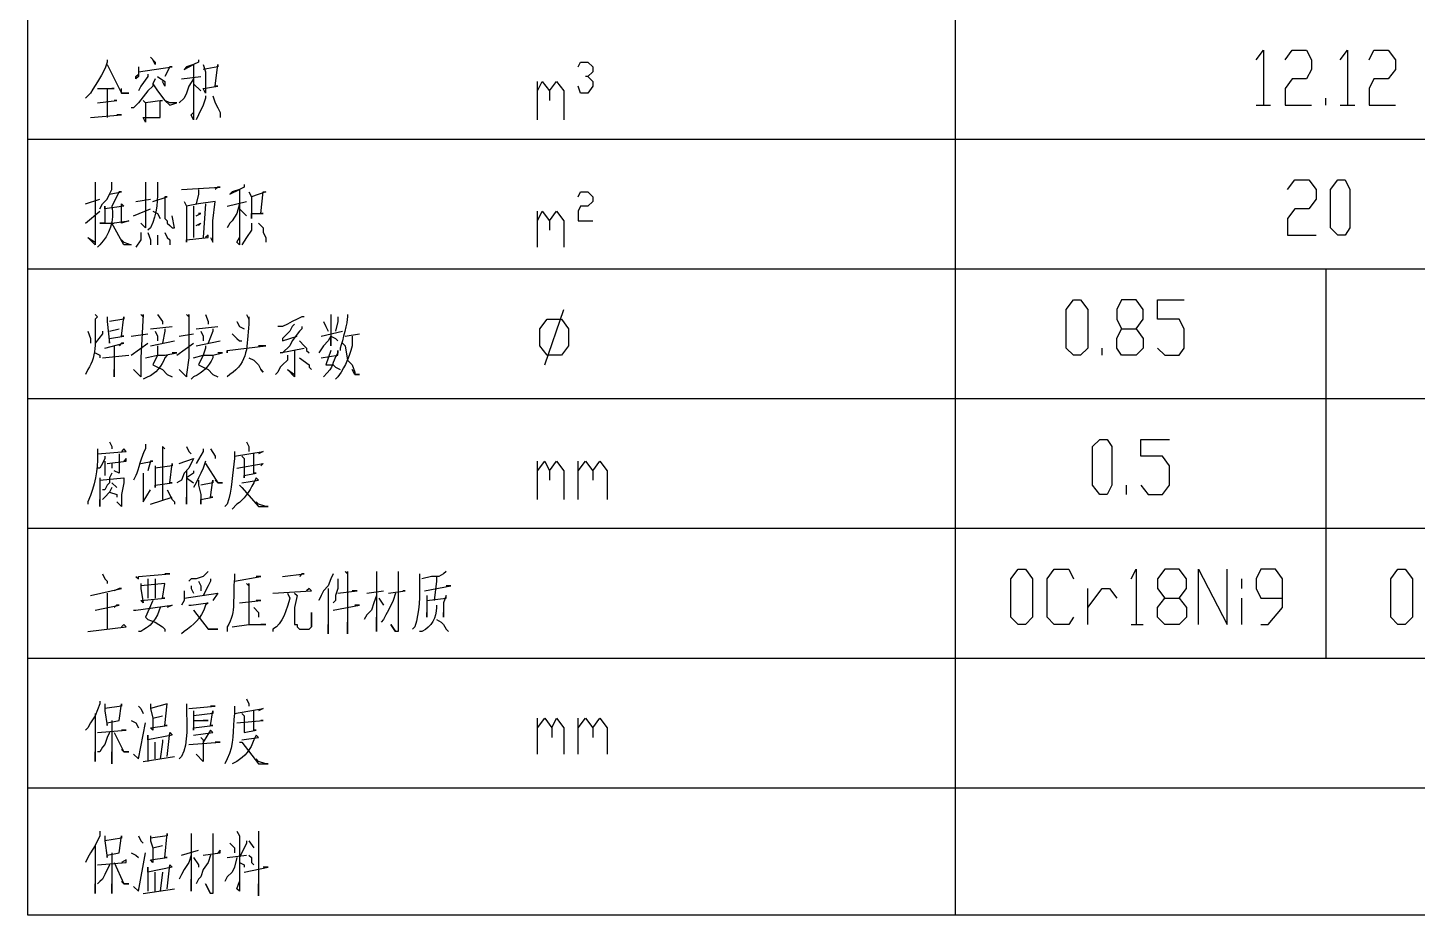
# Model space of a CAD drawing. Header units: millimetres. Extents: x -2210 to 6171, y -6737 to 5572.
# Drawn here: x 3858 to 4982, y 597 to 1316 of the extents above; entities that cross this region are included whole.
import ezdxf

# ---------------------------------------------------------------- set-up
doc = ezdxf.new("R2010")
doc.units = ezdxf.units.MM
doc.layers.add('1', color=7, linetype='Continuous')

msp = doc.modelspace()

# ---------------------------------------------------------------- linework, layer by layer
at = {"layer": '1', "color": 0, "lineweight": 25}
for points in [[(3858, 597.4), (3858, 2099.4)], [(4608.9, 597.4), (4608.9, 2099.4)], [(4852.1, 1290), (4858, 1297.8), (4858, 1253.1)], [(4875.5, 1290), (4881.3, 1297.8), (4893, 1297.8), (4896.9, 1290), (4896.9, 1282.2), (4893, 1274.5), (4881.3, 1274.5), (4875.5, 1266.7), (4875.5, 1253.1), (4896.9, 1253.1)], [(4920.2, 1290), (4926.1, 1297.8), (4926.1, 1253.1)], [(4943.6, 1290), (4947.5, 1297.8), (4959.1, 1297.8), (4965, 1290), (4965, 1282.2), (4959.1, 1274.5), (4947.5, 1274.5), (4943.6, 1266.7), (4943.6, 1253.1), (4965, 1253.1)], [(3922.2, 1286.1), (3933.8, 1262.8), (3939.7, 1262.8), (3933.8, 1262.8), (3933.8, 1266.7)], [(3947.5, 1284.2), (3947.5, 1280.3), (3947.5, 1276.4), (3945.5, 1274.5), (3945.5, 1276.4), (3947.5, 1278.4)], [(3947.5, 1280.3), (3974.7, 1284.2), (3972.8, 1284.2), (3968.9, 1276.4)], [(3957.2, 1292), (3961.1, 1288.1), (3961.1, 1286.1), (3959.1, 1290)], [(3996.1, 1290), (3996.1, 1288.1), (3992.2, 1286.1), (3986.4, 1284.2), (3984.4, 1282.2), (3992.2, 1286.1), (3992.2, 1241.4), (3990.3, 1245.3), (3992.2, 1247.2)], [(4000, 1286.1), (4001.9, 1280.3), (4001.9, 1262.8), (4000, 1266.7), (4011.7, 1268.6), (4009.7, 1268.6), (4011.7, 1286.1), (4011.7, 1284.2), (4000, 1282.2)], [(4303.5, 1284.2), (4305.4, 1288.1), (4311.3, 1288.1), (4315.2, 1284.2), (4315.2, 1280.3), (4311.3, 1276.4), (4309.3, 1276.4)], [(3961.1, 1274.5), (3959.1, 1270.6), (3959.1, 1268.6), (3955.2, 1264.7), (3947.5, 1255), (3943.6, 1251.1), (3941.6, 1251.1)], [(3955.2, 1278.4), (3955.2, 1276.4), (3949.4, 1268.6), (3947.5, 1264.7)], [(3963, 1276.4), (3968.9, 1272.5), (3968.9, 1268.6), (3966.9, 1272.5)], [(3992.2, 1274.5), (3988.3, 1268.6), (3986.4, 1262.8), (3984.4, 1258.9), (3980.5, 1255)], [(3982.5, 1274.5), (3998, 1276.4)], [(4270.4, 1241.4), (4270.4, 1272.5)], [(4270.4, 1264.7), (4274.3, 1272.5), (4280.1, 1264.7), (4280.1, 1257)], [(4280.1, 1264.7), (4286, 1272.5), (4291.8, 1264.7), (4291.8, 1241.4)], [(4311.3, 1276.4), (4315.2, 1272.5), (4315.2, 1268.6), (4311.3, 1262.8), (4305.4, 1262.8), (4303.5, 1268.6)], [(3914.4, 1266.7), (3928, 1266.7), (3928, 1266.7), (3926.1, 1266.7)], [(3922.2, 1266.7), (3922.2, 1243.3)], [(3959.1, 1270.6), (3963, 1264.7), (3968.9, 1257), (3972.8, 1253.1), (3978.6, 1255), (3972.8, 1255), (3968.9, 1257)], [(3992.2, 1270.6), (3998, 1264.7)], [(4001.9, 1260.8), (4001.9, 1258.9), (4000, 1253.1), (3996.1, 1245.3), (3994.2, 1241.4)], [(4007.8, 1260.8), (4009.7, 1255), (4011.7, 1251.1), (4013.6, 1247.2), (4013.6, 1245.3), (4013.6, 1243.3)], [(3914.4, 1255), (3930, 1257), (3930, 1257), (3928, 1257)], [(3951.4, 1257), (3953.3, 1255), (3953.3, 1243.3), (3953.3, 1239.4), (3951.4, 1243.3), (3965, 1243.3), (3965, 1243.3), (3965, 1257), (3966.9, 1257), (3953.3, 1255)], [(4852.1, 1253.1), (4863.8, 1253.1)], [(4908.6, 1253.1), (4908.6, 1258.9)], [(4920.2, 1253.1), (4931.9, 1253.1)], [(3908.6, 1243.3), (3933.8, 1245.3), (3933.8, 1245.3), (3930, 1245.3)], [(3858, 1225.8), (5507.8, 1225.8)], [(4877.4, 1185), (4883.3, 1192.8), (4894.9, 1192.8), (4900.8, 1185), (4900.8, 1177.2), (4894.9, 1169.4), (4883.3, 1169.4), (4877.4, 1161.6), (4877.4, 1148), (4900.8, 1148)], [(4918.3, 1148), (4912.4, 1153.8), (4912.4, 1185), (4918.3, 1192.8), (4924.1, 1192.8), (4928, 1185), (4928, 1153.8), (4924.1, 1148), (4918.3, 1148)], [(3912.4, 1190.8), (3912.4, 1188.9), (3912.4, 1188.9), (3912.4, 1140.2), (3906.6, 1146.1), (3912.4, 1142.2)], [(3916.3, 1169.4), (3918.3, 1173.3), (3922.2, 1177.2), (3924.1, 1181.1), (3926.1, 1185), (3926.1, 1188.9), (3926.1, 1190.8)], [(3953.3, 1190.8), (3953.3, 1157.7), (3953.3, 1153.8), (3953.3, 1153.8), (3949.4, 1157.7)], [(3982.5, 1185), (4013.6, 1186.9), (4011.7, 1186.9), (4009.7, 1185)], [(3996.1, 1185), (3996.1, 1181.1), (3994.2, 1173.3)], [(4033.1, 1188.9), (4033.1, 1186.9), (4029.2, 1185), (4023.3, 1183), (4021.4, 1181.1), (4029.2, 1185), (4029.2, 1140.2), (4027.2, 1142.2), (4029.2, 1146.1)], [(4037, 1183), (4038.9, 1179.1), (4038.9, 1161.6), (4038.9, 1165.5), (4048.6, 1165.5), (4046.7, 1165.5), (4048.6, 1183), (4050.6, 1183), (4038.9, 1179.1)], [(4303.5, 1179.1), (4305.4, 1183), (4311.3, 1183), (4315.2, 1179.1), (4315.2, 1175.2), (4311.3, 1171.4), (4305.4, 1171.4), (4303.5, 1167.5), (4303.5, 1159.7), (4315.2, 1159.7)], [(3904.7, 1173.3), (3916.3, 1177.2)], [(3933.8, 1144.1), (3935.8, 1142.2), (3941.6, 1140.2), (3935.8, 1140.2), (3926.1, 1157.7), (3939.7, 1159.7), (3939.7, 1159.7), (3933.8, 1157.7), (3933.8, 1173.3), (3935.8, 1171.4), (3920.2, 1169.4), (3920.2, 1171.4), (3920.2, 1169.4), (3920.2, 1157.7), (3916.3, 1157.7), (3928, 1157.7)], [(3945.5, 1175.2), (3957.2, 1177.2)], [(3959.1, 1175.2), (3970.8, 1179.1), (3968.9, 1179.1), (3968.9, 1177.2), (3968.9, 1163.6), (3968.9, 1161.6), (3970.8, 1159.7), (3970.8, 1157.7), (3972.8, 1155.8), (3974.7, 1153.8), (3974.7, 1153.8), (3976.6, 1153.8), (3974.7, 1163.6)], [(3984.4, 1175.2), (3986.4, 1171.4), (3986.4, 1151.9), (3986.4, 1142.2), (3986.4, 1144.1), (4003.9, 1146.1), (4003.9, 1148), (4001.9, 1146.1)], [(4005.8, 1146.1), (4007.8, 1142.2), (4007.8, 1146.1), (4007.8, 1159.7), (4009.7, 1175.2), (4009.7, 1175.2), (3996.1, 1173.3), (3986.4, 1171.4)], [(3992.2, 1171.4), (3992.2, 1146.1)], [(4001.9, 1173.3), (4000, 1146.1)], [(4019.4, 1171.4), (4035, 1175.2)], [(4029.2, 1173.3), (4027.2, 1165.5), (4023.3, 1159.7), (4021.4, 1157.7), (4019.4, 1153.8)], [(3904.7, 1157.7), (3916.3, 1167.5)], [(3943.6, 1163.6), (3957.2, 1169.4)], [(3959.1, 1167.5), (3963, 1165.5), (3965, 1161.6)], [(3994.2, 1163.6), (3998, 1165.5), (3998, 1165.5), (3996.1, 1165.5)], [(4029.2, 1169.4), (4035, 1163.6)], [(4270.4, 1138.3), (4270.4, 1167.5)], [(4270.4, 1159.7), (4274.3, 1167.5), (4280.1, 1159.7), (4280.1, 1151.9)], [(4280.1, 1159.7), (4286, 1167.5), (4291.8, 1159.7), (4291.8, 1138.3)], [(3949.4, 1150), (3949.4, 1144.1), (3945.5, 1138.3)], [(3955.2, 1150), (3957.2, 1144.1), (3957.2, 1140.2)], [(3963, 1148), (3963, 1146.1), (3963, 1144.1), (3963, 1140.2)], [(3968.9, 1150), (3970.8, 1146.1), (3972.8, 1144.1), (3972.8, 1142.2), (3972.8, 1140.2), (3972.8, 1140.2)], [(3994.2, 1155.8), (3998, 1157.7), (3998, 1157.7), (3996.1, 1155.8)], [(4038.9, 1157.7), (4038.9, 1157.7), (4038.9, 1151.9), (4035, 1146.1), (4031.1, 1140.2)], [(4044.7, 1157.7), (4048.6, 1153.8), (4048.6, 1150), (4050.6, 1146.1), (4050.6, 1144.1), (4050.6, 1142.2)], [(3858, 1120.8), (5507.8, 1120.8)], [(4908.6, 1120.8), (4908.6, 805.6)], [(4704.3, 1050.7), (4698.4, 1056.6), (4698.4, 1087.7), (4704.3, 1095.5), (4710.1, 1095.5), (4715.9, 1087.7), (4715.9, 1056.6), (4710.1, 1050.7), (4704.3, 1050.7)], [(4743.2, 1050.7), (4739.3, 1056.6), (4739.3, 1064.3), (4743.2, 1072.1), (4754.9, 1072.1), (4760.7, 1079.9), (4760.7, 1087.7), (4754.9, 1095.5), (4743.2, 1095.5), (4739.3, 1087.7), (4739.3, 1079.9), (4743.2, 1072.1)], [(4772.4, 1056.6), (4778.2, 1050.7), (4789.9, 1050.7), (4793.8, 1056.6), (4793.8, 1072.1), (4789.9, 1079.9), (4772.4, 1079.9), (4772.4, 1095.5), (4793.8, 1095.5)], [(3922.2, 1081.9), (3922.2, 1078), (3924.1, 1060.5), (3924.1, 1064.3), (3935.8, 1066.3), (3933.8, 1066.3), (3935.8, 1081.9), (3935.8, 1079.9), (3924.1, 1078)], [(3949.4, 1083.8), (3951.4, 1081.9), (3951.4, 1083.8), (3949.4, 1048.8), (3949.4, 1035.2), (3949.4, 1033.2), (3943.6, 1039.1), (3949.4, 1033.2)], [(3963, 1083.8), (3966.9, 1078), (3966.9, 1076)], [(3986.4, 1083.8), (3988.3, 1081.9), (3988.3, 1083.8), (3988.3, 1048.8), (3986.4, 1035.2), (3986.4, 1033.2), (3980.5, 1039.1), (3986.4, 1033.2)], [(4001.9, 1083.8), (4003.9, 1078), (4003.9, 1076)], [(4081.7, 1081.9), (4079.8, 1081.9), (4075.9, 1079.9), (4072, 1078), (4068.1, 1076), (4064.2, 1074.1), (4060.3, 1074.1)], [(4103.1, 1083.8), (4103.1, 1058.5), (4103.1, 1064.3)], [(4108.9, 1081.9), (4108.9, 1078), (4107, 1070.2)], [(4278.2, 1050.7), (4272.4, 1058.5), (4272.4, 1072.1), (4278.2, 1079.9), (4289.9, 1079.9), (4295.7, 1072.1), (4295.7, 1058.5), (4289.9, 1050.7), (4278.2, 1050.7)], [(4276.3, 1042.9), (4291.8, 1087.7)], [(3906.6, 1070.2), (3908.6, 1064.3), (3908.6, 1062.4), (3908.6, 1060.5)], [(3918.3, 1070.2), (3918.3, 1068.2), (3912.4, 1060.5)], [(3924.1, 1070.2), (3931.9, 1072.1)], [(3957.2, 1072.1), (3974.7, 1074.1)], [(3961.1, 1070.2), (3963, 1066.3), (3963, 1062.4)], [(3968.9, 1072.1), (3968.9, 1070.2), (3966.9, 1060.5)], [(3994.2, 1072.1), (4011.7, 1074.1)], [(3998, 1070.2), (4000, 1066.3), (4000, 1062.4)], [(4007.8, 1072.1), (4007.8, 1070.2), (4003.9, 1060.5)], [(4027.2, 1078), (4027.2, 1078), (4029.2, 1074.1), (4033.1, 1072.1)], [(4079.8, 1074.1), (4079.8, 1072.1), (4077.8, 1070.2), (4072, 1062.4), (4070, 1058.5), (4064.2, 1052.7), (4062.2, 1052.7), (4081.7, 1056.6)], [(4073.9, 1076), (4072, 1074.1), (4070, 1070.2), (4064.2, 1064.3), (4064.2, 1062.4), (4075.9, 1066.3)], [(4095.3, 1066.3), (4112.8, 1070.2)], [(4097.3, 1078), (4099.2, 1074.1), (4101.2, 1070.2)], [(4754.9, 1072.1), (4760.7, 1064.3), (4760.7, 1056.6), (4754.9, 1050.7), (4743.2, 1050.7)], [(3920.2, 1056.6), (3935.8, 1060.5), (3933.8, 1060.5), (3931.9, 1058.5)], [(3928, 1058.5), (3928, 1033.2), (3928, 1039.1)], [(3941.6, 1066.3), (3955.2, 1068.2)], [(3941.6, 1050.7), (3955.2, 1060.5)], [(3957.2, 1058.5), (3976.6, 1062.4)], [(3963, 1058.5), (3963, 1056.6), (3963, 1050.7), (3959.1, 1042.9), (3963, 1041), (3966.9, 1039.1), (3970.8, 1035.2), (3974.7, 1033.2)], [(3978.6, 1050.7), (3992.2, 1060.5)], [(3980.5, 1066.3), (3992.2, 1068.2)], [(3994.2, 1058.5), (4013.6, 1062.4)], [(4001.9, 1058.5), (4001.9, 1056.6), (4000, 1050.7), (3996.1, 1042.9), (4000, 1041), (4003.9, 1039.1), (4007.8, 1035.2), (4011.7, 1033.2)], [(4019.4, 1054.6), (4019.4, 1052.7), (4019.4, 1054.6), (4050.6, 1058.5), (4048.6, 1058.5), (4044.7, 1058.5)], [(4023.3, 1068.2), (4027.2, 1064.3), (4029.2, 1062.4), (4031.1, 1062.4)], [(4077.8, 1062.4), (4081.7, 1058.5), (4083.6, 1056.6), (4083.6, 1054.6), (4085.6, 1052.7), (4085.6, 1052.7)], [(4103.1, 1066.3), (4101.2, 1062.4), (4097.3, 1058.5), (4093.4, 1052.7)], [(4103.1, 1066.3), (4107, 1064.3), (4108.9, 1062.4)], [(4112.8, 1060.5), (4114.8, 1058.5), (4116.7, 1046.8), (4120.6, 1042.9), (4122.6, 1037.1), (4122.6, 1035.2), (4126.4, 1035.2), (4122.6, 1035.2), (4120.6, 1039.1)], [(4114.8, 1066.3), (4126.4, 1068.2)], [(3912.4, 1052.7), (3916.3, 1050.7), (3916.3, 1048.8)], [(3918.3, 1048.8), (3939.7, 1050.7)], [(3953.3, 1048.8), (3963, 1050.7), (3968.9, 1050.7), (3978.6, 1052.7), (3976.6, 1052.7), (3974.7, 1052.7)], [(3992.2, 1048.8), (4000, 1050.7), (4007.8, 1050.7), (4015.6, 1052.7), (4013.6, 1052.7), (4011.7, 1052.7)], [(4037, 1048.8), (4040.8, 1046.8), (4044.7, 1042.9), (4046.7, 1039.1), (4048.6, 1037.1), (4048.6, 1037.1), (4046.7, 1039.1)], [(4068.1, 1050.7), (4068.1, 1046.8), (4064.2, 1042.9), (4062.2, 1041), (4060.3, 1037.1), (4058.4, 1035.2)], [(4073.9, 1054.6), (4073.9, 1052.7), (4073.9, 1033.2), (4073.9, 1033.2), (4068.1, 1039.1), (4073.9, 1035.2)], [(4077.8, 1048.8), (4085.6, 1042.9), (4085.6, 1041), (4087.5, 1039.1)], [(4103.1, 1054.6), (4099.2, 1042.9), (4101.2, 1042.9), (4105, 1042.9), (4107, 1041), (4110.9, 1039.1)], [(4727.6, 1050.7), (4727.6, 1056.6)], [(3858, 1015.7), (5507.8, 1015.7)], [(3924.1, 980.7), (3926.1, 976.8), (3926.1, 974.9)], [(4035, 980.7), (4037, 976.8), (4037, 972.9)], [(4725.7, 937.9), (4719.8, 945.7), (4719.8, 976.8), (4725.7, 982.6), (4731.5, 982.6), (4735.4, 976.8), (4735.4, 945.7), (4731.5, 937.9), (4725.7, 937.9)], [(4758.7, 945.7), (4764.6, 937.9), (4776.3, 937.9), (4782.1, 945.7), (4782.1, 961.2), (4776.3, 969), (4758.7, 969), (4758.7, 982.6), (4782.1, 982.6)], [(3914.4, 971), (3937.7, 972.9), (3935.8, 974.9), (3933.8, 972.9)], [(3920.2, 969), (3920.2, 967.1), (3918.3, 963.2), (3916.3, 959.3), (3914.4, 959.3)], [(3931.9, 971), (3931.9, 969), (3931.9, 955.4), (3928, 957.3)], [(3966.9, 976.8), (3968.9, 974.9), (3966.9, 976.8), (3966.9, 934)], [(3986.4, 976.8), (3988.3, 972.9), (3990.3, 971)], [(4000, 974.9), (4000, 972.9), (3994.2, 963.2)], [(4005.8, 974.9), (4009.7, 969), (4009.7, 967.1)], [(4025.3, 969), (4048.6, 972.9), (4048.6, 972.9), (4044.7, 971)], [(4031.1, 969), (4033.1, 967.1), (4033.1, 951.5), (4033.1, 953.5), (4042.8, 955.4), (4040.8, 955.4), (4040.8, 969), (4040.8, 971)], [(3920.2, 965.1), (3920.2, 953.5)], [(3922.2, 963.2), (3937.7, 965.1), (3937.7, 967.1), (3935.8, 965.1)], [(3926.1, 963.2), (3926.1, 961.2), (3926.1, 959.3)], [(3949.4, 963.2), (3959.1, 965.1), (3957.2, 965.1), (3955.2, 957.3)], [(3961.1, 961.2), (3961.1, 959.3), (3961.1, 943.7), (3961.1, 945.7), (3974.7, 947.6), (3972.8, 947.6), (3974.7, 963.2), (3974.7, 961.2), (3974.7, 961.2), (3961.1, 959.3)], [(3980.5, 963.2), (3992.2, 967.1), (3992.2, 967.1), (3988.3, 959.3), (3984.4, 955.4), (3982.5, 949.6), (3978.6, 947.6)], [(3986.4, 957.3), (3986.4, 930.1), (3986.4, 932.1), (3986.4, 935.9)], [(3992.2, 957.3), (3992.2, 955.4), (3986.4, 951.5), (3992.2, 947.6)], [(4001.9, 965.1), (4000, 959.3), (3998, 955.4), (3996.1, 951.5), (3994.2, 947.6), (3994.2, 947.6), (3992.2, 943.7)], [(4001.9, 963.2), (4011.7, 947.6), (4015.6, 947.6), (4011.7, 947.6), (4009.7, 949.6)], [(4027.2, 959.3), (4048.6, 963.2), (4048.6, 963.2), (4046.7, 961.2)], [(4270.4, 934), (4270.4, 965.1)], [(4270.4, 957.3), (4276.3, 965.1), (4280.1, 957.3), (4280.1, 949.6)], [(4280.1, 957.3), (4286, 965.1), (4291.8, 957.3), (4291.8, 934)], [(4303.5, 934), (4303.5, 965.1)], [(4303.5, 957.3), (4309.3, 965.1), (4315.2, 957.3), (4315.2, 949.6)], [(4315.2, 957.3), (4321, 965.1), (4326.8, 957.3), (4326.8, 934)], [(3916.3, 951.5), (3916.3, 949.6), (3916.3, 928.2), (3916.3, 934)], [(3916.3, 949.6), (3935.8, 951.5), (3935.8, 951.5), (3935.8, 947.6), (3933.8, 937.9), (3933.8, 934), (3933.8, 930.1), (3933.8, 928.2), (3930, 932.1), (3933.8, 928.2)], [(3926.1, 955.4), (3924.1, 951.5), (3924.1, 947.6), (3922.2, 945.7), (3920.2, 941.8), (3918.3, 941.8)], [(3926.1, 947.6), (3930, 943.7)], [(3951.4, 955.4), (3951.4, 955.4), (3951.4, 955.4), (3951.4, 932.1), (3951.4, 932.1), (3957.2, 941.8)], [(3996.1, 949.6), (3996.1, 945.7), (3998, 937.9), (3998, 930.1), (3998, 934), (4007.8, 935.9), (4005.8, 935.9), (4007.8, 949.6), (4007.8, 947.6), (3998, 945.7)], [(4029.2, 945.7), (4031.1, 943.7), (4044.7, 928.2), (4052.5, 928.2), (4050.6, 928.2), (4044.7, 930.1), (4042.8, 932.1)], [(4747.1, 937.9), (4747.1, 945.7)], [(3926.1, 943.7), (3924.1, 939.8), (3920.2, 935.9), (3918.3, 934)], [(3924.1, 939.8), (3930, 937.9), (3930, 935.9)], [(3957.2, 930.1), (3974.7, 935.9)], [(3970.8, 941.8), (3974.7, 934), (3976.6, 932.1), (3976.6, 930.1)], [(3858, 910.7), (5507.8, 910.7)], [(4659.5, 832.8), (4653.7, 838.7), (4653.7, 869.8), (4659.5, 877.6), (4665.4, 877.6), (4671.2, 869.8), (4671.2, 838.7), (4665.4, 832.8), (4659.5, 832.8)], [(4704.3, 838.7), (4700.4, 832.8), (4688.7, 832.8), (4682.9, 838.7), (4682.9, 869.8), (4688.7, 877.6), (4700.4, 877.6), (4704.3, 869.8)], [(4751, 869.8), (4754.9, 877.6), (4754.9, 832.8)], [(4778.2, 832.8), (4772.4, 838.7), (4772.4, 846.5), (4778.2, 854.2), (4789.9, 854.2), (4795.7, 862), (4795.7, 869.8), (4789.9, 877.6), (4778.2, 877.6), (4772.4, 869.8), (4772.4, 862), (4778.2, 854.2)], [(4805.4, 832.8), (4805.4, 877.6), (4828.8, 832.8), (4828.8, 877.6)], [(4856, 832.8), (4861.9, 832.8), (4873.5, 846.5), (4873.5, 869.8), (4867.7, 877.6), (4856, 877.6), (4852.1, 869.8), (4852.1, 862), (4856, 854.2), (4873.5, 854.2)], [(4966.9, 832.8), (4961.1, 838.7), (4961.1, 869.8), (4966.9, 877.6), (4972.8, 877.6), (4978.6, 869.8), (4978.6, 838.7), (4972.8, 832.8), (4966.9, 832.8)], [(3918.3, 873.7), (3920.2, 869.8), (3922.2, 867.9), (3922.2, 865.9)], [(3945.5, 871.7), (3947.5, 869.8), (3947.5, 871.7), (3972.8, 873.7), (3970.8, 873.7), (3968.9, 873.7)], [(3949.4, 865.9), (3949.4, 862), (3951.4, 850.3), (3949.4, 852.3), (3968.9, 854.2), (3966.9, 854.2), (3968.9, 865.9), (3968.9, 865.9), (3949.4, 864)], [(3955.2, 869.8), (3955.2, 867.9), (3955.2, 854.2)], [(3961.1, 869.8), (3961.1, 869.8), (3961.1, 854.2)], [(4003.9, 875.6), (4003.9, 875.6), (4000, 871.7), (3994.2, 869.8), (3990.3, 869.8), (3988.3, 867.9)], [(3996.1, 867.9), (3998, 864), (3998, 860.1)], [(4005.8, 869.8), (4005.8, 867.9), (4003.9, 864), (4000, 856.2)], [(4025.3, 867.9), (4046.7, 871.7), (4046.7, 871.7), (4042.8, 871.7)], [(4035, 865.9), (4037, 864), (4037, 865.9), (4037, 832.8)], [(4064.2, 871.7), (4081.7, 873.7), (4079.8, 873.7), (4077.8, 871.7)], [(4105, 873.7), (4103.1, 869.8), (4101.2, 864), (4097.3, 860.1), (4095.3, 856.2), (4093.4, 852.3), (4093.4, 852.3)], [(4108.9, 869.8), (4108.9, 862), (4107, 856.2), (4107, 852.3), (4105, 850.3)], [(4114.8, 875.6), (4116.7, 873.7), (4116.7, 875.6), (4116.7, 825.1), (4116.7, 834.8)], [(4140.1, 875.6), (4140.1, 871.7), (4140.1, 827), (4140.1, 828.9), (4140.1, 838.7)], [(4157.6, 875.6), (4157.6, 827), (4155.6, 827), (4151.7, 832.8), (4155.6, 827)], [(4196.5, 875.6), (4194.5, 873.7), (4190.7, 871.7), (4184.8, 871.7), (4177, 869.8)], [(4188.7, 871.7), (4188.7, 867.9), (4186.8, 852.3)], [(4840.5, 862), (4840.5, 869.8)], [(3908.6, 856.2), (3933.8, 862), (3931.9, 862), (3928, 860.1)], [(3922.2, 858.1), (3922.2, 828.9)], [(3984.4, 860.1), (3984.4, 856.2), (3984.4, 854.2), (3984.4, 852.3), (3982.5, 848.4)], [(3984.4, 854.2), (4011.7, 858.1), (4011.7, 858.1), (4007.8, 852.3)], [(3990.3, 864), (3990.3, 862), (3992.2, 858.1)], [(4056.4, 858.1), (4087.5, 860.1), (4085.6, 862), (4083.6, 860.1)], [(4073.9, 858.1), (4075.9, 856.2), (4073.9, 846.5), (4073.9, 832.8), (4075.9, 832.8), (4075.9, 830.9), (4075.9, 830.9), (4077.8, 828.9), (4085.6, 828.9), (4087.5, 830.9), (4087.5, 842.6), (4087.5, 830.9)], [(4101.2, 862), (4101.2, 838.7), (4101.2, 825.1), (4101.2, 828.9), (4101.2, 832.8)], [(4108.9, 858.1), (4124.5, 860.1), (4122.6, 860.1), (4120.6, 860.1)], [(4140.1, 856.2), (4138.1, 850.3), (4136.2, 844.5), (4132.3, 840.6), (4130.3, 836.7)], [(4132.3, 858.1), (4145.9, 860.1)], [(4155.6, 858.1), (4153.7, 852.3), (4149.8, 844.5), (4147.8, 840.6), (4145.9, 836.7), (4144, 834.8)], [(4149.8, 858.1), (4163.4, 860.1), (4163.4, 860.1), (4161.5, 860.1)], [(4179, 860.1), (4200.4, 864), (4198.4, 864), (4196.5, 864)], [(4180.9, 856.2), (4180.9, 838.7), (4180.9, 842.6)], [(4180.9, 852.3), (4196.5, 854.2), (4196.5, 856.2), (4194.5, 850.3), (4194.5, 840.6), (4194.5, 838.7), (4194.5, 840.6), (4194.5, 842.6)], [(4715.9, 832.8), (4715.9, 862)], [(4715.9, 846.5), (4727.6, 862), (4733.5, 862), (4739.3, 854.2)], [(3912.4, 844.5), (3931.9, 848.4), (3930, 848.4), (3928, 846.5)], [(3943.6, 844.5), (3945.5, 844.5), (3945.5, 844.5), (3974.7, 848.4), (3974.7, 848.4), (3970.8, 846.5)], [(3959.1, 852.3), (3959.1, 852.3), (3953.3, 838.7), (3955.2, 836.7), (3961.1, 834.8), (3966.9, 830.9), (3968.9, 828.9), (3968.9, 827)], [(3992.2, 844.5), (3992.2, 844.5), (4003.9, 828.9), (4011.7, 828.9), (4005.8, 828.9), (4003.9, 828.9)], [(4029.2, 850.3), (4046.7, 852.3), (4042.8, 852.3)], [(4040.8, 846.5), (4044.7, 842.6), (4044.7, 840.6), (4044.7, 838.7)], [(4105, 844.5), (4126.4, 848.4), (4124.5, 848.4), (4122.6, 848.4)], [(4142, 854.2), (4145.9, 848.4), (4145.9, 848.4)], [(4789.9, 854.2), (4795.7, 846.5), (4795.7, 838.7), (4789.9, 832.8), (4778.2, 832.8)], [(4840.5, 832.8), (4840.5, 854.2)], [(3906.6, 827), (3937.7, 830.9), (3935.8, 832.8), (3933.8, 830.9)], [(4023.3, 830.9), (4037, 832.8), (4050.6, 832.8), (4048.6, 832.8), (4046.7, 832.8)], [(4188.7, 836.7), (4192.6, 834.8), (4194.5, 832.8), (4196.5, 828.9), (4198.4, 827)], [(4751, 832.8), (4760.7, 832.8)], [(3858, 805.6), (5507.8, 805.6)], [(3916.3, 770.6), (3916.3, 768.6), (3912.4, 758.9), (3908.6, 753.1), (3906.6, 749.2), (3904.7, 747.2)], [(3920.2, 768.6), (3920.2, 762.8), (3922.2, 751.1), (3922.2, 753.1), (3931.9, 755), (3931.9, 755), (3933.8, 768.6), (3933.8, 766.7), (3920.2, 764.7)], [(3947.5, 766.7), (3949.4, 764.7), (3951.4, 760.8)], [(3957.2, 768.6), (3957.2, 764.7), (3959.1, 757), (3959.1, 747.2), (3957.2, 749.2), (3970.8, 751.1), (3968.9, 751.1), (3970.8, 768.6), (3970.8, 768.6), (3957.2, 764.7)], [(3988.3, 764.7), (4009.7, 766.7), (4005.8, 766.7)], [(4025.3, 760.8), (4048.6, 764.7), (4048.6, 764.7), (4044.7, 762.8)], [(4035, 772.5), (4037, 768.6), (4037, 766.7)], [(3912.4, 760.8), (3912.4, 721.9), (3912.4, 723.9), (3912.4, 729.7)], [(3926.1, 755), (3926.1, 720), (3926.1, 723.9), (3926.1, 729.7)], [(3941.6, 755), (3945.5, 753.1), (3947.5, 749.2)], [(3959.1, 757), (3966.9, 758.9)], [(3992.2, 762.8), (3992.2, 758.9), (3992.2, 747.2), (3992.2, 749.2), (4007.8, 751.1), (4005.8, 751.1), (4007.8, 762.8), (4007.8, 760.8), (3992.2, 758.9)], [(3992.2, 755), (4003.9, 755), (4001.9, 755), (4000, 755)], [(4027.2, 753.1), (4048.6, 755), (4048.6, 755), (4046.7, 755)], [(4031.1, 760.8), (4033.1, 758.9), (4033.1, 745.3), (4033.1, 745.3), (4042.8, 747.2), (4040.8, 747.2), (4040.8, 760.8), (4040.8, 762.8)], [(4270.4, 727.8), (4270.4, 757)], [(4270.4, 749.2), (4276.3, 757), (4282.1, 749.2), (4282.1, 741.4)], [(4282.1, 749.2), (4286, 757), (4291.8, 749.2), (4291.8, 727.8)], [(4303.5, 727.8), (4303.5, 757)], [(4303.5, 749.2), (4309.3, 757), (4315.2, 749.2), (4315.2, 741.4)], [(4315.2, 749.2), (4321, 757), (4326.8, 749.2), (4326.8, 727.8)], [(3914.4, 745.3), (3937.7, 747.2), (3937.7, 747.2), (3933.8, 747.2)], [(3924.1, 745.3), (3922.2, 741.4), (3920.2, 735.6), (3918.3, 733.6), (3916.3, 729.7), (3914.4, 729.7)], [(3928, 745.3), (3935.8, 729.7), (3939.7, 729.7), (3935.8, 729.7), (3933.8, 731.7)], [(3943.6, 727.8), (3947.5, 723.9), (3953.3, 753.1)], [(3970.8, 725.8), (3972.8, 745.3), (3974.7, 743.3), (3955.2, 739.4), (3955.2, 743.3), (3955.2, 739.4), (3955.2, 721.9)], [(3992.2, 743.3), (4007.8, 745.3), (4005.8, 747.2), (4000, 737.5)], [(3961.1, 723.9), (3961.1, 737.5), (3961.1, 737.5)], [(3966.9, 739.4), (3966.9, 737.5), (3965, 723.9)], [(3988.3, 735.6), (3988.3, 735.6), (4013.6, 737.5), (4011.7, 737.5), (4009.7, 737.5)], [(3998, 741.4), (4000, 739.4), (4000, 735.6), (4000, 723.9), (4000, 721.9), (3994.2, 727.8), (4000, 721.9)], [(4029.2, 737.5), (4031.1, 737.5), (4044.7, 720), (4052.5, 720), (4050.6, 720), (4044.7, 721.9), (4042.8, 723.9)], [(3951.4, 721.9), (3976.6, 725.8)], [(3858, 700.5), (5507.8, 700.5)], [(3916.3, 665.5), (3916.3, 661.6), (3912.4, 653.8), (3908.6, 648), (3906.6, 644.1), (3904.7, 640.2)], [(3957.2, 661.6), (3957.2, 657.7), (3959.1, 651.9), (3959.1, 640.2), (3957.2, 642.2), (3970.8, 644.1), (3968.9, 644.1), (3970.8, 663.6), (3970.8, 661.6), (3957.2, 659.7)], [(3990.3, 663.6), (3990.3, 661.6), (3990.3, 616.9), (3990.3, 618.8), (3990.3, 626.6)], [(4007.8, 663.6), (4007.8, 614.9), (4005.8, 614.9), (4001.9, 622.7), (4005.8, 614.9)], [(4027.2, 665.5), (4029.2, 661.6), (4029.2, 616.9), (4027.2, 618.8), (4029.2, 624.7)], [(4044.7, 665.5), (4044.7, 613), (4044.7, 616.9), (4044.7, 622.7)], [(3912.4, 653.8), (3912.4, 614.9), (3912.4, 616.9), (3912.4, 622.7)], [(3920.2, 661.6), (3920.2, 657.7), (3922.2, 644.1), (3922.2, 646.1), (3931.9, 648), (3931.9, 648), (3933.8, 661.6), (3933.8, 659.7), (3920.2, 657.7)], [(3947.5, 661.6), (3949.4, 657.7), (3951.4, 655.8)], [(3959.1, 651.9), (3966.9, 653.8)], [(4021.4, 655.8), (4025.3, 651.9), (4025.3, 648)], [(4035, 657.7), (4035, 655.8), (4029.2, 644.1)], [(4037, 657.7), (4040.8, 651.9), (4040.8, 651.9)], [(3914.4, 638.3), (3937.7, 640.2), (3937.7, 642.2), (3933.8, 640.2)], [(3926.1, 648), (3926.1, 614.9), (3926.1, 616.9), (3926.1, 622.7)], [(3941.6, 648), (3945.5, 646.1), (3947.5, 644.1)], [(3943.6, 620.8), (3947.5, 616.9), (3953.3, 648)], [(3990.3, 646.1), (3988.3, 640.2), (3984.4, 634.4), (3982.5, 630.5), (3980.5, 626.6)], [(3982.5, 646.1), (3996.1, 650)], [(3992.2, 644.1), (3996.1, 638.3), (3996.1, 636.3)], [(4005.8, 646.1), (4003.9, 640.2), (4000, 634.4), (3998, 628.6), (3996.1, 626.6), (3994.2, 622.7)], [(4000, 646.1), (4013.6, 648), (4013.6, 650), (4011.7, 648)], [(4027.2, 644.1), (4025.3, 636.3), (4023.3, 632.4), (4019.4, 628.6), (4017.5, 624.7)], [(4019.4, 644.1), (4035, 646.1)], [(4037, 646.1), (4038.9, 644.1), (4038.9, 640.2), (4040.8, 638.3)], [(3924.1, 638.3), (3920.2, 630.5), (3918.3, 626.6), (3916.3, 624.7), (3914.4, 622.7)], [(3928, 640.2), (3935.8, 622.7), (3939.7, 622.7), (3935.8, 622.7), (3933.8, 624.7)], [(3970.8, 618.8), (3972.8, 638.3), (3974.7, 636.3), (3955.2, 632.4), (3955.2, 636.3), (3955.2, 634.4), (3955.2, 616.9)], [(3961.1, 616.9), (3961.1, 630.5), (3961.1, 632.4)], [(3966.9, 632.4), (3966.9, 632.4), (3965, 616.9)], [(4029.2, 640.2), (4033.1, 638.3), (4033.1, 636.3)], [(4033.1, 632.4), (4052.5, 636.3), (4050.6, 636.3), (4048.6, 636.3)], [(3951.4, 614.9), (3976.6, 618.8)], [(5507.8, 597.4), (3858, 597.4)]]:
    msp.add_lwpolyline(points, dxfattribs=at)
for points, knots in [([(3922.2, 1290), (3922.2, 1290), (3922.2, 1288.1), (3922.2, 1288.1), (3918.3, 1276.4), (3914.4, 1272.5), (3908.6, 1262.8), (3908.6, 1262.8), (3904.7, 1258.9), (3904.7, 1258.9)], [0, 0, 0, 0, 1, 1, 1, 2, 2, 2, 3, 3, 3, 3]), ([(3924.1, 1181.1), (3924.1, 1181.1), (3933.8, 1183), (3933.8, 1183), (3933.8, 1183), (3931.9, 1183), (3931.9, 1183), (3931.9, 1183), (3926.1, 1171.4), (3926.1, 1171.4), (3928, 1159.7), (3924.1, 1148), (3916.3, 1140.2), (3916.3, 1140.2), (3914.4, 1138.3), (3914.4, 1138.3)], [0, 0, 0, 0, 1, 1, 1, 2, 2, 2, 3, 3, 3, 4, 4, 4, 5, 5, 5, 5]), ([(3963, 1190.8), (3963, 1190.8), (3963, 1188.9), (3963, 1188.9), (3963, 1177.2), (3963, 1165.5), (3957.2, 1153.8), (3957.2, 1153.8), (3955.2, 1151.9), (3955.2, 1151.9)], [0, 0, 0, 0, 1, 1, 1, 2, 2, 2, 3, 3, 3, 3]), ([(3912.4, 1083.8), (3912.4, 1083.8), (3914.4, 1081.9), (3914.4, 1081.9), (3914.4, 1081.9), (3912.4, 1079.9), (3912.4, 1079.9), (3912.4, 1066.3), (3914.4, 1050.7), (3906.6, 1039.1), (3906.6, 1039.1), (3904.7, 1035.2), (3904.7, 1035.2)], [0, 0, 0, 0, 1, 1, 1, 2, 2, 2, 3, 3, 3, 4, 4, 4, 4]), ([(4035, 1083.8), (4035, 1083.8), (4037, 1079.9), (4037, 1079.9), (4037, 1079.9), (4037, 1081.9), (4037, 1081.9), (4037, 1081.9), (4037, 1076), (4037, 1076), (4035, 1058.5), (4037, 1044.9), (4021.4, 1035.2), (4021.4, 1035.2), (4019.4, 1033.2), (4019.4, 1033.2)], [0, 0, 0, 0, 1, 1, 1, 2, 2, 2, 3, 3, 3, 4, 4, 4, 5, 5, 5, 5]), ([(4116.7, 1083.8), (4116.7, 1083.8), (4116.7, 1081.9), (4116.7, 1081.9), (4116.7, 1078), (4112.8, 1062.4), (4110.9, 1056.6), (4110.9, 1056.6), (4110.9, 1054.6), (4110.9, 1054.6)], [0, 0, 0, 0, 1, 1, 1, 2, 2, 2, 3, 3, 3, 3]), ([(4120.6, 1066.3), (4120.6, 1066.3), (4120.6, 1058.5), (4120.6, 1058.5), (4116.7, 1046.8), (4116.7, 1044.9), (4108.9, 1033.2), (4108.9, 1033.2), (4107, 1031.3), (4107, 1031.3)], [0, 0, 0, 0, 1, 1, 1, 2, 2, 2, 3, 3, 3, 3]), ([(3970.8, 1050.7), (3970.8, 1050.7), (3968.9, 1048.8), (3968.9, 1048.8), (3966.9, 1042.9), (3961.1, 1035.2), (3955.2, 1033.2), (3955.2, 1033.2), (3951.4, 1031.3), (3951.4, 1031.3)], [0, 0, 0, 0, 1, 1, 1, 2, 2, 2, 3, 3, 3, 3]), ([(4007.8, 1050.7), (4007.8, 1050.7), (4007.8, 1048.8), (4007.8, 1048.8), (4003.9, 1041), (4000, 1037.1), (3992.2, 1033.2), (3992.2, 1033.2), (3990.3, 1031.3), (3990.3, 1031.3)], [0, 0, 0, 0, 1, 1, 1, 2, 2, 2, 3, 3, 3, 3]), ([(4095.3, 1048.8), (4095.3, 1048.8), (4108.9, 1050.7), (4108.9, 1050.7), (4108.9, 1050.7), (4108.9, 1054.6), (4108.9, 1054.6), (4108.9, 1054.6), (4108.9, 1052.7), (4108.9, 1052.7), (4103.1, 1042.9), (4107, 1042.9), (4097.3, 1033.2), (4097.3, 1033.2), (4097.3, 1033.2), (4097.3, 1033.2)], [0, 0, 0, 0, 1, 1, 1, 2, 2, 2, 3, 3, 3, 4, 4, 4, 5, 5, 5, 5]), ([(3953.3, 978.7), (3953.3, 978.7), (3953.3, 974.9), (3953.3, 974.9), (3949.4, 969), (3947.5, 957.3), (3945.5, 953.5), (3945.5, 953.5), (3943.6, 949.6), (3943.6, 949.6)], [0, 0, 0, 0, 1, 1, 1, 2, 2, 2, 3, 3, 3, 3]), ([(3914.4, 974.9), (3914.4, 974.9), (3914.4, 971), (3914.4, 971), (3914.4, 957.3), (3912.4, 945.7), (3906.6, 932.1), (3906.6, 932.1), (3906.6, 930.1), (3906.6, 930.1)], [0, 0, 0, 0, 1, 1, 1, 2, 2, 2, 3, 3, 3, 3]), ([(4025.3, 972.9), (4025.3, 972.9), (4025.3, 967.1), (4025.3, 967.1), (4023.3, 955.4), (4023.3, 941.8), (4019.4, 930.1), (4019.4, 930.1), (4017.5, 928.2), (4017.5, 928.2)], [0, 0, 0, 0, 1, 1, 1, 2, 2, 2, 3, 3, 3, 3]), ([(4031.1, 947.6), (4031.1, 947.6), (4044.7, 949.6), (4044.7, 949.6), (4044.7, 949.6), (4042.8, 951.5), (4042.8, 951.5), (4042.8, 951.5), (4040.8, 947.6), (4040.8, 947.6), (4037, 939.8), (4033.1, 934), (4027.2, 930.1), (4027.2, 930.1), (4023.3, 926.2), (4023.3, 926.2)], [0, 0, 0, 0, 1, 1, 1, 2, 2, 2, 3, 3, 3, 4, 4, 4, 5, 5, 5, 5]), ([(4025.3, 873.7), (4025.3, 873.7), (4025.3, 869.8), (4025.3, 869.8), (4023.3, 856.2), (4027.2, 842.6), (4019.4, 830.9), (4019.4, 830.9), (4019.4, 827), (4019.4, 827)], [0, 0, 0, 0, 1, 1, 1, 2, 2, 2, 3, 3, 3, 3]), ([(4175.1, 873.7), (4175.1, 873.7), (4175.1, 869.8), (4175.1, 869.8), (4175.1, 856.2), (4175.1, 842.6), (4171.2, 830.9), (4171.2, 830.9), (4169.3, 828.9), (4169.3, 828.9)], [0, 0, 0, 0, 1, 1, 1, 2, 2, 2, 3, 3, 3, 3]), ([(4068.1, 858.1), (4068.1, 858.1), (4070, 854.2), (4070, 854.2), (4068.1, 846.5), (4064.2, 832.8), (4056.4, 828.9), (4056.4, 828.9), (4056.4, 827), (4056.4, 827)], [0, 0, 0, 0, 1, 1, 1, 2, 2, 2, 3, 3, 3, 3]), ([(3965, 846.5), (3965, 846.5), (3963, 840.6), (3963, 840.6), (3957.2, 830.9), (3957.2, 832.8), (3949.4, 827), (3949.4, 827), (3947.5, 827), (3947.5, 827)], [0, 0, 0, 0, 1, 1, 1, 2, 2, 2, 3, 3, 3, 3]), ([(3988.3, 848.4), (3988.3, 848.4), (3990.3, 848.4), (3990.3, 848.4), (3990.3, 848.4), (4003.9, 850.3), (4003.9, 850.3), (4003.9, 850.3), (4003.9, 850.3), (4003.9, 850.3), (4003.9, 850.3), (4001.9, 848.4), (4001.9, 848.4), (3998, 836.7), (3992.2, 832.8), (3984.4, 827), (3984.4, 827), (3982.5, 825.1), (3982.5, 825.1)], [0, 0, 0, 0, 1, 1, 1, 2, 2, 2, 3, 3, 3, 4, 4, 4, 5, 5, 5, 6, 6, 6, 6]), ([(4188.7, 848.4), (4188.7, 848.4), (4188.7, 846.5), (4188.7, 846.5), (4188.7, 838.7), (4184.8, 830.9), (4177, 827), (4177, 827), (4175.1, 827), (4175.1, 827)], [0, 0, 0, 0, 1, 1, 1, 2, 2, 2, 3, 3, 3, 3]), ([(3986.4, 768.6), (3986.4, 768.6), (3986.4, 764.7), (3986.4, 764.7), (3986.4, 753.1), (3988.3, 737.5), (3982.5, 725.8), (3982.5, 725.8), (3980.5, 723.9), (3980.5, 723.9)], [0, 0, 0, 0, 1, 1, 1, 2, 2, 2, 3, 3, 3, 3]), ([(4025.3, 766.7), (4025.3, 766.7), (4025.3, 760.8), (4025.3, 760.8), (4023.3, 747.2), (4025.3, 735.6), (4019.4, 723.9), (4019.4, 723.9), (4017.5, 720), (4017.5, 720)], [0, 0, 0, 0, 1, 1, 1, 2, 2, 2, 3, 3, 3, 3]), ([(4031.1, 739.4), (4031.1, 739.4), (4044.7, 741.4), (4044.7, 741.4), (4044.7, 741.4), (4042.8, 743.3), (4042.8, 743.3), (4042.8, 743.3), (4040.8, 739.4), (4040.8, 739.4), (4038.9, 731.7), (4033.1, 725.8), (4027.2, 721.9), (4027.2, 721.9), (4023.3, 720), (4023.3, 720)], [0, 0, 0, 0, 1, 1, 1, 2, 2, 2, 3, 3, 3, 4, 4, 4, 5, 5, 5, 5])]:
    msp.add_open_spline(points, degree=3, knots=knots, dxfattribs=at)

doc.saveas('drawing.dxf')
